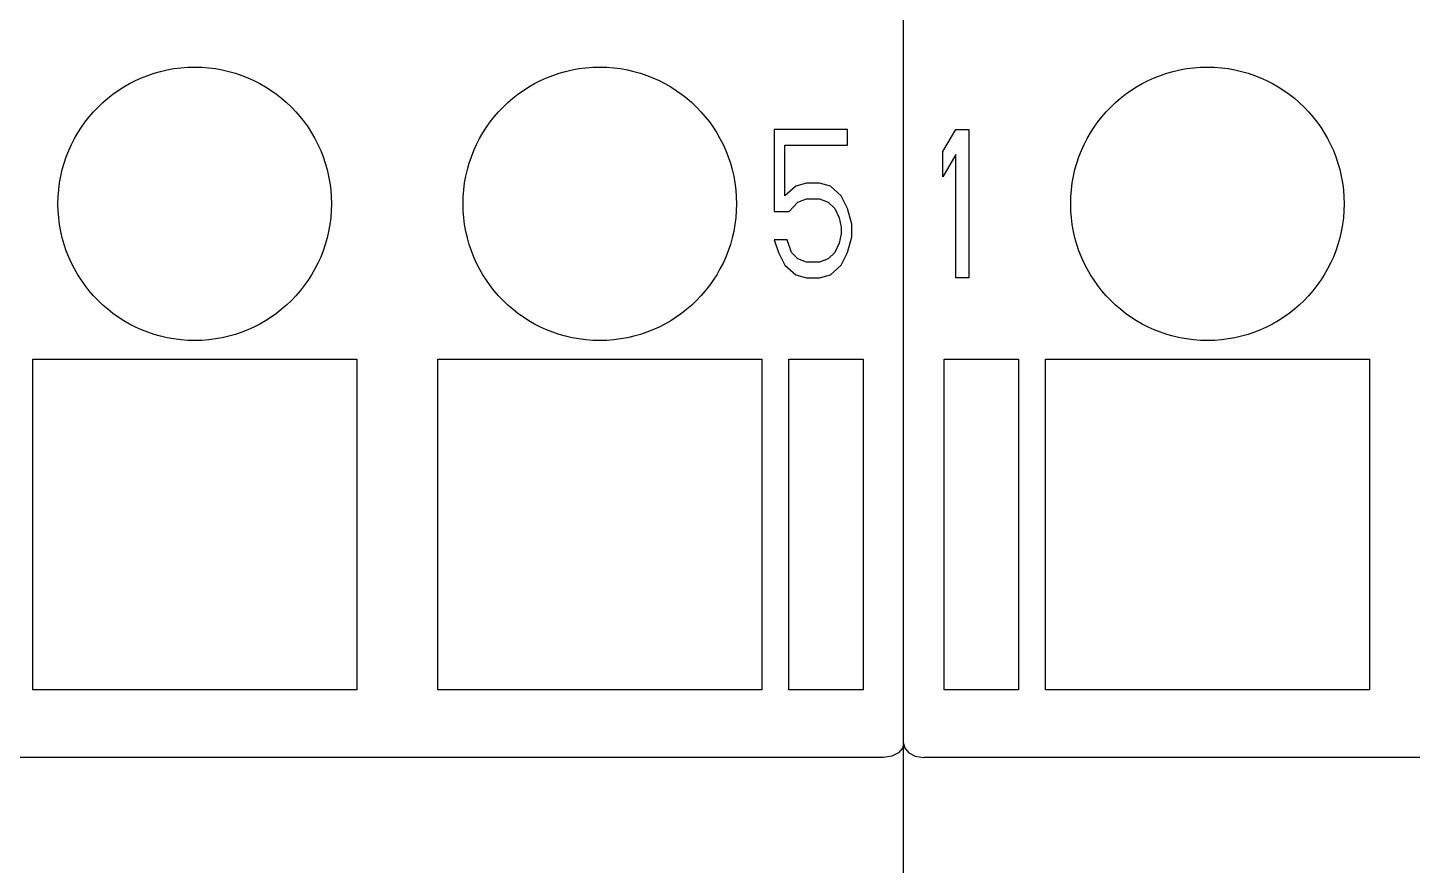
# Model space of a CAD drawing. Extents: x 10 to 622, y -523 to 292.
# Drawn here: x 288.802 to 292.954, y 98.915 to 101.426 of the extents above; entities that cross this region are included whole.
import ezdxf

# ---------------------------------------------------------------- set-up
doc = ezdxf.new("R2010")
doc.units = 0
doc.header["$LTSCALE"] = 5
doc.header["$MEASUREMENT"] = 0
doc.layers.get('0').update_dxf_attribs({"linetype": 'CONTINUOUS'})

msp = doc.modelspace()

# ---------------------------------------------------------------- linework, layer by layer
at = {"color": 7, "linetype": 'Continuous'}
for p, q in [((291.4286, 91.5843), (291.4286, 118.1094)), ((291.4286, 91.5843), (291.4286, 118.1094)), ((291.04, 101.1216), (291.04, 100.8752)), ((291.2608, 101.1216), (291.04, 101.1216)), ((291.2608, 101.0742), (291.2608, 101.1216)), ((291.5462, 101.0553), (291.5851, 101.1216)), ((291.5851, 101.1216), (291.6241, 101.1216)), ((291.6241, 101.1216), (291.6241, 100.6761)), ((291.0724, 100.9226), (291.0724, 101.0742)), ((291.0724, 101.0742), (291.2608, 101.0742)), ((291.5462, 100.9794), (291.5462, 101.0553)), ((291.5851, 101.0458), (291.5462, 100.9794)), ((291.5851, 100.6761), (291.5851, 101.0458)), ((291.1374, 100.9605), (291.1049, 100.951)), ((291.1764, 100.9605), (291.1374, 100.9605)), ((291.2089, 100.951), (291.1764, 100.9605)), ((291.1049, 100.951), (291.0724, 100.9226)), ((291.1114, 100.9036), (291.1374, 100.9131)), ((291.1374, 100.9131), (291.1764, 100.9131)), ((291.1764, 100.9131), (291.2024, 100.9036)), ((291.2414, 100.9226), (291.2089, 100.951)), ((291.2608, 100.8847), (291.2414, 100.9226)), ((291.04, 100.8752), (291.0854, 100.8752)), ((291.0854, 100.8752), (291.1114, 100.9036)), ((291.2024, 100.9036), (291.2219, 100.8847)), ((291.2219, 100.8847), (291.2349, 100.8562)), ((291.2738, 100.8373), (291.2608, 100.8847)), ((291.2349, 100.8562), (291.2414, 100.8278)), ((291.2414, 100.8278), (291.2414, 100.8088)), ((291.2738, 100.7994), (291.2738, 100.8373)), ((291.04, 100.7899), (291.053, 100.752)), ((291.0789, 100.7899), (291.04, 100.7899)), ((291.0919, 100.752), (291.0789, 100.7899)), ((291.2414, 100.8088), (291.2349, 100.7804)), ((291.2608, 100.752), (291.2738, 100.7994)), ((291.053, 100.752), (291.0724, 100.7141)), ((291.1114, 100.733), (291.0919, 100.752)), ((291.2219, 100.752), (291.2024, 100.733)), ((291.2349, 100.7804), (291.2219, 100.752)), ((291.2414, 100.7141), (291.2608, 100.752)), ((291.0724, 100.7141), (291.1049, 100.6856)), ((291.1374, 100.7235), (291.1114, 100.733)), ((291.1764, 100.7235), (291.1374, 100.7235)), ((291.2024, 100.733), (291.1764, 100.7235)), ((291.2089, 100.6856), (291.2414, 100.7141)), ((291.1049, 100.6856), (291.1374, 100.6761)), ((291.1374, 100.6761), (291.1764, 100.6761)), ((291.1764, 100.6761), (291.2089, 100.6856)), ((291.6241, 100.6761), (291.5851, 100.6761)), ((288.8166, 99.4406), (288.8166, 100.4327)), ((288.8166, 100.4327), (289.7885, 100.4327)), ((289.7885, 100.4327), (289.7885, 99.4406)), ((290.0315, 99.4406), (290.0315, 100.4327)), ((290.0315, 100.4327), (291.0034, 100.4327)), ((291.0034, 100.4327), (291.0034, 99.4406)), ((291.0844, 99.4406), (291.0844, 100.4327)), ((291.0844, 100.4327), (291.3071, 100.4327)), ((291.3071, 100.4327), (291.3071, 99.4406)), ((291.5501, 99.4406), (291.5501, 100.4327)), ((291.5501, 100.4327), (291.7728, 100.4327)), ((291.7728, 100.4327), (291.7728, 99.4406)), ((291.8538, 99.4406), (291.8538, 100.4327)), ((291.8538, 100.4327), (292.8257, 100.4327)), ((292.8257, 100.4327), (292.8257, 99.4406)), ((289.7885, 99.4406), (288.8166, 99.4406)), ((291.0034, 99.4406), (290.0315, 99.4406)), ((291.3071, 99.4406), (291.0844, 99.4406)), ((291.7728, 99.4406), (291.5501, 99.4406)), ((292.8257, 99.4406), (291.8538, 99.4406)), ((291.4131, 99.2522), (291.3936, 99.2421)), ((291.4248, 99.2658), (291.4131, 99.2522)), ((291.4286, 99.2806), (291.4248, 99.2658)), ((291.4286, 99.2806), (291.4324, 99.2658)), ((291.4324, 99.2658), (291.4441, 99.2522)), ((291.4441, 99.2522), (291.4636, 99.2421)), ((291.3678, 99.2381), (288.4521, 99.2381)), ((291.3936, 99.2421), (291.3678, 99.2381)), ((291.4636, 99.2421), (291.4893, 99.2381)), ((294.4051, 99.2381), (291.4893, 99.2381))]:
    msp.add_line(p, q, dxfattribs=at)
for centre in [(289.3025, 100.8984), (290.5174, 100.8984), (292.3397, 100.8984)]:
    msp.add_circle(centre, 0.41, dxfattribs=at)

doc.saveas('drawing.dxf')
